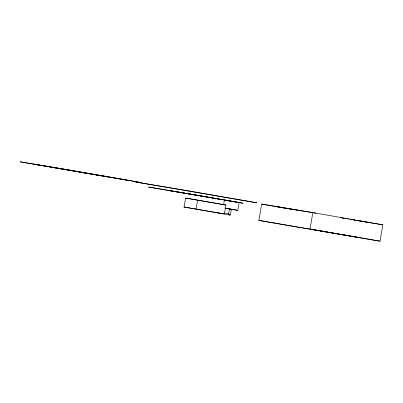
<?xml version="1.0" encoding="UTF-8"?>
<svg xmlns="http://www.w3.org/2000/svg" width="403" height="403" viewBox="0 0 403 403"><rect width="100%" height="100%" fill="white"/><g stroke="black" fill="none" stroke-linecap="round" stroke-linejoin="round"><path stroke-width="0.6" d="M184.03 207.026L185.576 198.075L225.942 205.036L224.4 213.988L184.03 207.026L230.41 215.086L231.387 209.243M196.065 209.031L197.611 200.084M223.579 204.815L224.406 200.024L225.201 200.15L224.839 200.11M228.612 213.902L229.473 208.915L230.41 209.071M231.483 209.288L237.825 210.356L239.181 202.573L238.087 202.371M258.877 220.406L261.698 204.064L312.844 212.598L382.85 224.839L380.029 241.18L258.877 220.406L380.029 241.18M310.023 228.934L312.844 212.598M238.44 202.462L238.964 202.533M237.825 210.356L225.04 208.165M354.816 236.601A1.944 0.71 50.5 0 0 354.967 236.873L356.438 237.125M224.763 200.095L224.526 200.039M239.135 202.573L238.601 202.487M74.615 170.973L33.499 164.117L127.953 180.302M53.518 167.557L107.928 176.862L81.854 172.509M316.164 213.217L275.048 206.361L284.971 208.094M340.046 217.635L341.27 217.837M342.5 218.043L343.729 218.245M344.953 218.451L346.182 218.658M347.411 218.859L348.635 219.066M349.864 219.272L355.386 220.189M356.615 220.396L369.501 222.547M342.177 218.058L343.411 218.26M344.646 218.466L345.875 218.673M351.421 219.6L352.655 219.801M353.889 220.008L355.119 220.214M356.353 220.421L382.85 224.839M225.141 200.14L226.063 200.296M225.942 205.036L185.576 198.075M226.637 208.447L234.259 209.716M230.763 209.132L231.347 209.238M350.424 236.027L344.908 235.105A0.987 0.509 -80.1 0 0 344.938 234.742M225.826 200.256L226.41 200.351M237.171 202.246L237.755 202.346M237.518 202.306L238.128 202.407L237.574 202.281M226.259 200.326L228.058 200.634M235.523 201.968L237.327 202.276M224.914 208.109L229.413 208.875M229.277 200.84L231.045 201.147M227.917 200.608L229.498 200.88M232.536 201.455L235.669 201.994M229.952 215.006L229.1 214.859M234.385 201.722L226.894 200.472M230.435 201.092L231.483 201.273M232.012 201.364L232.823 201.505M286.211 208.311L294.276 209.721M295.515 209.938L296.754 210.154M297.993 210.371L299.238 210.593M300.477 210.809L301.716 211.026M261.698 204.064L287.097 208.507M288.336 208.724L289.576 208.94M290.815 209.157L292.054 209.374M293.293 209.59L294.533 209.807M234.168 201.686L235.02 201.832M224.3 213.016L228.773 213.797M356.04 237.055L310.058 229.065L343.905 234.939A0.987 0.509 -80.1 0 1 343.945 234.763M237.664 202.301L236.465 202.089M225.917 200.301L227.116 200.513M356.111 237.065L356.413 237.12M225.413 200.21L226.007 200.316M238.42 202.432L238.818 202.508M225.136 200.16L225.499 200.226M355.789 236.768A1.944 0.71 50.5 0 1 355.97 237.04M218.905 212.613A0.987 0.509 -80.1 0 1 218.884 213.066M217.882 212.9A0.987 0.509 -80.1 0 1 217.978 212.547M229.322 214.189A1.053 0.388 50.5 0 1 229.498 214.396L229.755 214.713A1.944 0.71 50.5 0 1 229.942 215.001M228.939 214.834A1.944 0.71 50.5 0 1 228.808 214.598M71.296 170.348L20.15 161.82L141.302 182.594L71.296 170.348M186.821 190.554L135.67 182.025L256.822 202.8L186.821 190.554M189.667 193.898L148.551 187.042L243.004 203.228L189.667 193.898M194.145 194.75L169.074 190.569L222.481 199.702L194.145 194.75"/></g></svg>
